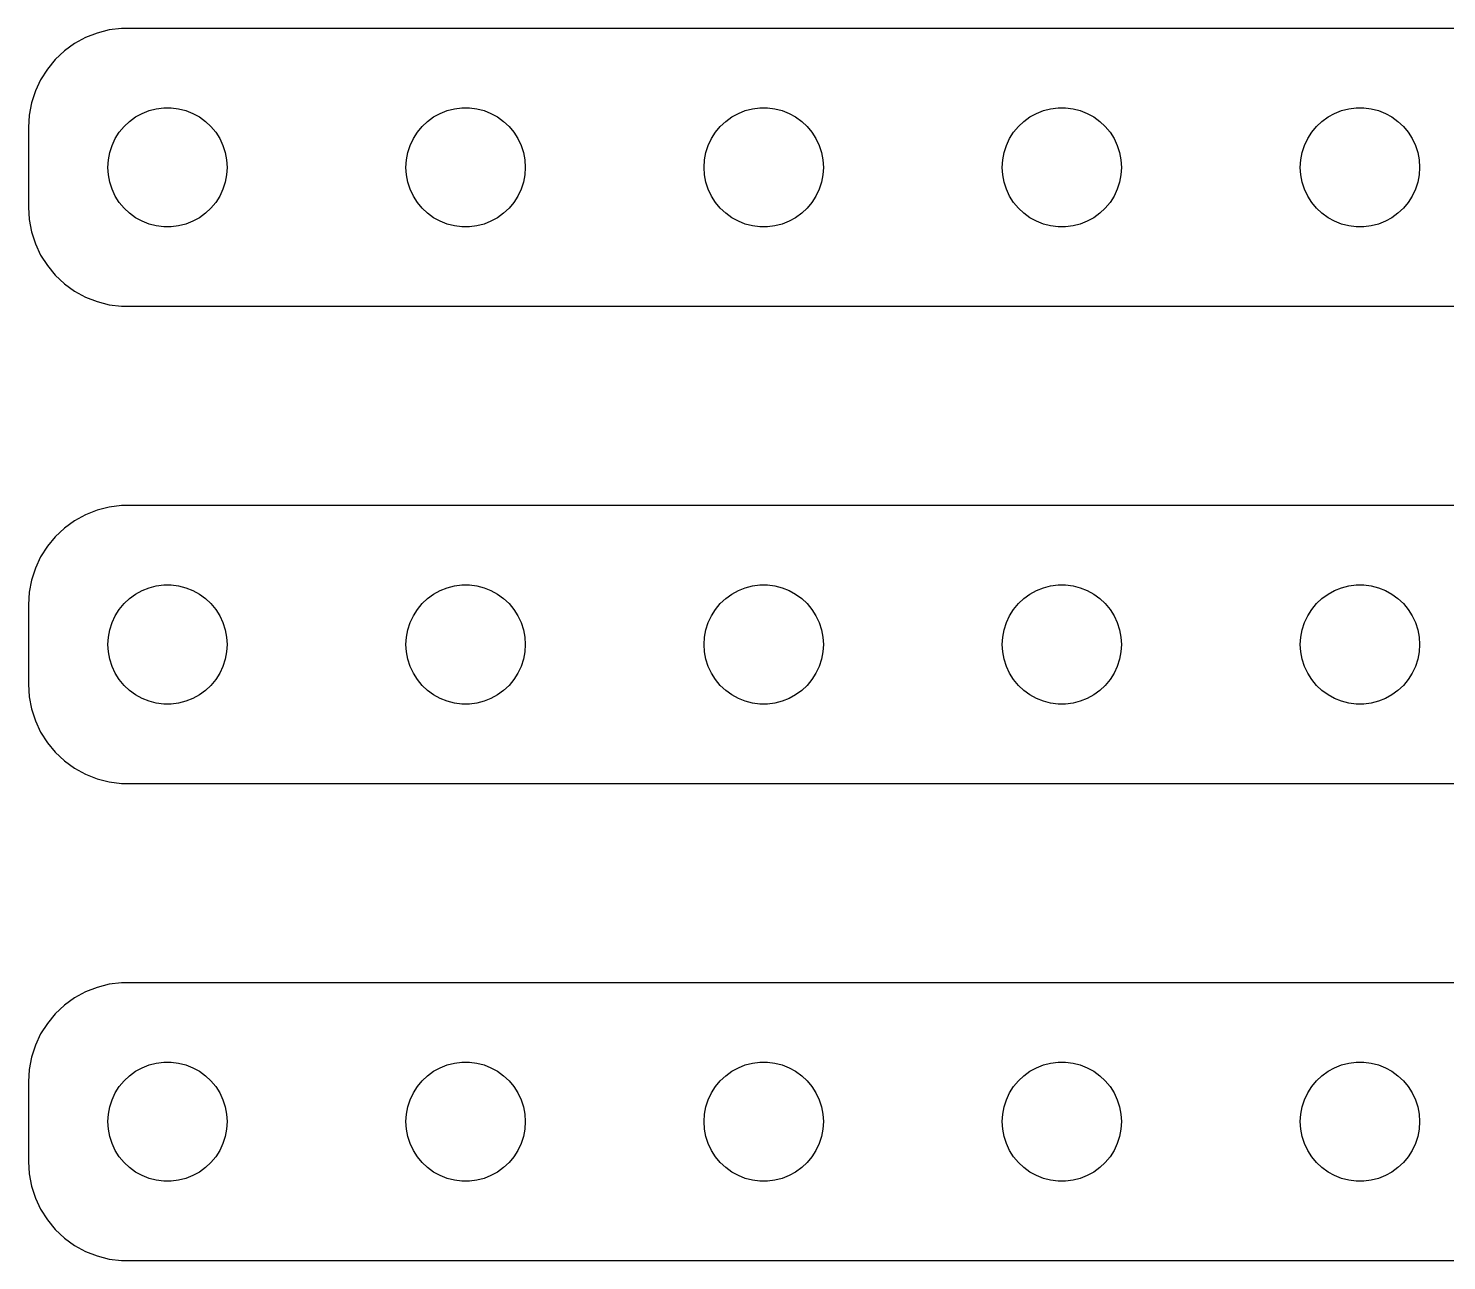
# Model space of a CAD drawing. Header units: metres. Extents: x -142 to 142, y 113 to 223.
# Drawn here: x -142 to -70.6, y 161 to 223 of the extents above; entities that cross this region are included whole.
import ezdxf

# ---------------------------------------------------------------- set-up
doc = ezdxf.new("R2010")
doc.units = ezdxf.units.M

msp = doc.modelspace()

# ---------------------------------------------------------------- linework, layer by layer
for p, q in [((-138.545, 222.755), (-139.129, 222.524)), ((-137.937, 222.911), (-138.545, 222.755)), ((-137.314, 222.99), (-137.937, 222.911)), ((137.314, 222.99), (-137.314, 222.99)), ((-139.679, 222.222), (-140.187, 221.853)), ((-139.129, 222.524), (-139.679, 222.222)), ((-140.645, 221.423), (-141.045, 220.939)), ((-140.187, 221.853), (-140.645, 221.423)), ((-141.045, 220.939), (-141.382, 220.409)), ((-141.649, 219.841), (-141.843, 219.243)), ((-141.382, 220.409), (-141.649, 219.841)), ((-141.843, 219.243), (-141.961, 218.627)), ((-141.961, 218.627), (-142, 218)), ((-136.912, 218.312), (-136.607, 218.533)), ((-136.607, 218.533), (-136.277, 218.714)), ((-136.277, 218.714), (-135.927, 218.853)), ((-135.927, 218.853), (-135.562, 218.947)), ((-135.562, 218.947), (-135.188, 218.994)), ((-135.188, 218.994), (-134.812, 218.994)), ((-134.812, 218.994), (-134.438, 218.947)), ((-134.438, 218.947), (-134.073, 218.853)), ((-134.073, 218.853), (-133.723, 218.714)), ((-133.723, 218.714), (-133.393, 218.533)), ((-133.393, 218.533), (-133.088, 218.312)), ((-121.912, 218.312), (-121.607, 218.533)), ((-121.607, 218.533), (-121.277, 218.714)), ((-121.277, 218.714), (-120.927, 218.853)), ((-120.927, 218.853), (-120.562, 218.947)), ((-120.562, 218.947), (-120.188, 218.994)), ((-120.188, 218.994), (-119.812, 218.994)), ((-119.812, 218.994), (-119.438, 218.947)), ((-119.438, 218.947), (-119.073, 218.853)), ((-119.073, 218.853), (-118.723, 218.714)), ((-118.723, 218.714), (-118.393, 218.533)), ((-118.393, 218.533), (-118.088, 218.312)), ((-106.912, 218.312), (-106.607, 218.533)), ((-106.607, 218.533), (-106.277, 218.714)), ((-106.277, 218.714), (-105.927, 218.853)), ((-105.927, 218.853), (-105.562, 218.947)), ((-105.562, 218.947), (-105.188, 218.994)), ((-105.188, 218.994), (-104.812, 218.994)), ((-104.812, 218.994), (-104.438, 218.947)), ((-104.438, 218.947), (-104.073, 218.853)), ((-104.073, 218.853), (-103.723, 218.714)), ((-103.723, 218.714), (-103.393, 218.533)), ((-103.393, 218.533), (-103.088, 218.312)), ((-91.9123, 218.312), (-91.6075, 218.533)), ((-91.6075, 218.533), (-91.2773, 218.714)), ((-91.2773, 218.714), (-90.927, 218.853)), ((-90.927, 218.853), (-90.5621, 218.947)), ((-90.5621, 218.947), (-90.1884, 218.994)), ((-90.1884, 218.994), (-89.8116, 218.994)), ((-89.8116, 218.994), (-89.4379, 218.947)), ((-89.4379, 218.947), (-89.073, 218.853)), ((-89.073, 218.853), (-88.7227, 218.714)), ((-88.7227, 218.714), (-88.3925, 218.533)), ((-88.3925, 218.533), (-88.0877, 218.312)), ((-76.9123, 218.312), (-76.6075, 218.533)), ((-76.6075, 218.533), (-76.2773, 218.714)), ((-76.2773, 218.714), (-75.927, 218.853)), ((-75.927, 218.853), (-75.5621, 218.947)), ((-75.5621, 218.947), (-75.1884, 218.994)), ((-75.1884, 218.994), (-74.8116, 218.994)), ((-74.8116, 218.994), (-74.4379, 218.947)), ((-74.4379, 218.947), (-74.073, 218.853)), ((-74.073, 218.853), (-73.7227, 218.714)), ((-73.7227, 218.714), (-73.3925, 218.533)), ((-73.3925, 218.533), (-73.0877, 218.312)), ((-142, 218), (-142, 214)), ((-137.629, 217.445), (-137.427, 217.763)), ((-137.427, 217.763), (-137.187, 218.054)), ((-137.187, 218.054), (-136.912, 218.312)), ((-133.088, 218.312), (-132.813, 218.054)), ((-132.813, 218.054), (-132.573, 217.763)), ((-132.573, 217.763), (-132.371, 217.445)), ((-122.629, 217.445), (-122.427, 217.763)), ((-122.427, 217.763), (-122.187, 218.054)), ((-122.187, 218.054), (-121.912, 218.312)), ((-118.088, 218.312), (-117.813, 218.054)), ((-117.813, 218.054), (-117.573, 217.763)), ((-117.573, 217.763), (-117.371, 217.445)), ((-107.629, 217.445), (-107.427, 217.763)), ((-107.427, 217.763), (-107.187, 218.054)), ((-107.187, 218.054), (-106.912, 218.312)), ((-103.088, 218.312), (-102.813, 218.054)), ((-102.813, 218.054), (-102.573, 217.763)), ((-102.573, 217.763), (-102.371, 217.445)), ((-92.6289, 217.445), (-92.427, 217.763)), ((-92.427, 217.763), (-92.1869, 218.054)), ((-92.1869, 218.054), (-91.9123, 218.312)), ((-88.0877, 218.312), (-87.8131, 218.054)), ((-87.8131, 218.054), (-87.573, 217.763)), ((-87.573, 217.763), (-87.3711, 217.445)), ((-77.6289, 217.445), (-77.427, 217.763)), ((-77.427, 217.763), (-77.1869, 218.054)), ((-77.1869, 218.054), (-76.9123, 218.312)), ((-73.0877, 218.312), (-72.8131, 218.054)), ((-72.8131, 218.054), (-72.573, 217.763)), ((-72.573, 217.763), (-72.3711, 217.445)), ((-137.906, 216.746), (-137.789, 217.104)), ((-137.789, 217.104), (-137.629, 217.445)), ((-132.371, 217.445), (-132.211, 217.104)), ((-132.211, 217.104), (-132.094, 216.746)), ((-122.906, 216.746), (-122.789, 217.104)), ((-122.789, 217.104), (-122.629, 217.445)), ((-117.371, 217.445), (-117.211, 217.104)), ((-117.211, 217.104), (-117.094, 216.746)), ((-107.906, 216.746), (-107.789, 217.104)), ((-107.789, 217.104), (-107.629, 217.445)), ((-102.371, 217.445), (-102.211, 217.104)), ((-102.211, 217.104), (-102.094, 216.746)), ((-92.9057, 216.746), (-92.7893, 217.104)), ((-92.7893, 217.104), (-92.6289, 217.445)), ((-87.3711, 217.445), (-87.2107, 217.104)), ((-87.2107, 217.104), (-87.0943, 216.746)), ((-77.9057, 216.746), (-77.7893, 217.104)), ((-77.7893, 217.104), (-77.6289, 217.445)), ((-72.3711, 217.445), (-72.2107, 217.104)), ((-72.2107, 217.104), (-72.0943, 216.746)), ((-138, 216), (-137.976, 216.376)), ((-137.976, 216.376), (-137.906, 216.746)), ((-132.094, 216.746), (-132.024, 216.376)), ((-132.024, 216.376), (-132, 216)), ((-123, 216), (-122.976, 216.376)), ((-122.976, 216.376), (-122.906, 216.746)), ((-117.094, 216.746), (-117.024, 216.376)), ((-117.024, 216.376), (-117, 216)), ((-108, 216), (-107.976, 216.376)), ((-107.976, 216.376), (-107.906, 216.746)), ((-102.094, 216.746), (-102.024, 216.376)), ((-102.024, 216.376), (-102, 216)), ((-93, 216), (-92.9763, 216.376)), ((-92.9763, 216.376), (-92.9057, 216.746)), ((-87.0943, 216.746), (-87.0237, 216.376)), ((-87.0237, 216.376), (-87, 216)), ((-78, 216), (-77.9763, 216.376)), ((-77.9763, 216.376), (-77.9057, 216.746)), ((-72.0943, 216.746), (-72.0237, 216.376)), ((-72.0237, 216.376), (-72, 216)), ((-137.976, 215.624), (-138, 216)), ((-137.906, 215.254), (-137.976, 215.624)), ((-132.024, 215.624), (-132.094, 215.254)), ((-132, 216), (-132.024, 215.624)), ((-122.976, 215.624), (-123, 216)), ((-122.906, 215.254), (-122.976, 215.624)), ((-117.024, 215.624), (-117.094, 215.254)), ((-117, 216), (-117.024, 215.624)), ((-107.976, 215.624), (-108, 216)), ((-107.906, 215.254), (-107.976, 215.624)), ((-102.024, 215.624), (-102.094, 215.254)), ((-102, 216), (-102.024, 215.624)), ((-92.9763, 215.624), (-93, 216)), ((-92.9057, 215.254), (-92.9763, 215.624)), ((-87.0237, 215.624), (-87.0943, 215.254)), ((-87, 216), (-87.0237, 215.624)), ((-77.9763, 215.624), (-78, 216)), ((-77.9057, 215.254), (-77.9763, 215.624)), ((-72.0237, 215.624), (-72.0943, 215.254)), ((-72, 216), (-72.0237, 215.624)), ((-137.789, 214.896), (-137.906, 215.254)), ((-137.629, 214.555), (-137.789, 214.896)), ((-132.211, 214.896), (-132.371, 214.555)), ((-132.094, 215.254), (-132.211, 214.896)), ((-122.789, 214.896), (-122.906, 215.254)), ((-122.629, 214.555), (-122.789, 214.896)), ((-117.211, 214.896), (-117.371, 214.555)), ((-117.094, 215.254), (-117.211, 214.896)), ((-107.789, 214.896), (-107.906, 215.254)), ((-107.629, 214.555), (-107.789, 214.896)), ((-102.211, 214.896), (-102.371, 214.555)), ((-102.094, 215.254), (-102.211, 214.896)), ((-92.7893, 214.896), (-92.9057, 215.254)), ((-92.6289, 214.555), (-92.7893, 214.896)), ((-87.2107, 214.896), (-87.3711, 214.555)), ((-87.0943, 215.254), (-87.2107, 214.896)), ((-77.7893, 214.896), (-77.9057, 215.254)), ((-77.6289, 214.555), (-77.7893, 214.896)), ((-72.2107, 214.896), (-72.3711, 214.555)), ((-72.0943, 215.254), (-72.2107, 214.896)), ((-137.427, 214.237), (-137.629, 214.555)), ((-137.187, 213.946), (-137.427, 214.237)), ((-132.573, 214.237), (-132.813, 213.946)), ((-132.371, 214.555), (-132.573, 214.237)), ((-122.427, 214.237), (-122.629, 214.555)), ((-122.187, 213.946), (-122.427, 214.237)), ((-117.573, 214.237), (-117.813, 213.946)), ((-117.371, 214.555), (-117.573, 214.237)), ((-107.427, 214.237), (-107.629, 214.555)), ((-107.187, 213.946), (-107.427, 214.237)), ((-102.573, 214.237), (-102.813, 213.946)), ((-102.371, 214.555), (-102.573, 214.237)), ((-92.427, 214.237), (-92.6289, 214.555)), ((-92.1869, 213.946), (-92.427, 214.237)), ((-87.573, 214.237), (-87.8131, 213.946)), ((-87.3711, 214.555), (-87.573, 214.237)), ((-77.427, 214.237), (-77.6289, 214.555)), ((-77.1869, 213.946), (-77.427, 214.237)), ((-72.573, 214.237), (-72.8131, 213.946)), ((-72.3711, 214.555), (-72.573, 214.237)), ((-142, 214), (-141.961, 213.373)), ((-141.961, 213.373), (-141.843, 212.757)), ((-136.912, 213.688), (-137.187, 213.946)), ((-136.607, 213.467), (-136.912, 213.688)), ((-136.277, 213.286), (-136.607, 213.467)), ((-133.393, 213.467), (-133.723, 213.286)), ((-133.088, 213.688), (-133.393, 213.467)), ((-132.813, 213.946), (-133.088, 213.688)), ((-121.912, 213.688), (-122.187, 213.946)), ((-121.607, 213.467), (-121.912, 213.688)), ((-121.277, 213.286), (-121.607, 213.467)), ((-118.393, 213.467), (-118.723, 213.286)), ((-118.088, 213.688), (-118.393, 213.467)), ((-117.813, 213.946), (-118.088, 213.688)), ((-106.912, 213.688), (-107.187, 213.946)), ((-106.607, 213.467), (-106.912, 213.688)), ((-106.277, 213.286), (-106.607, 213.467)), ((-103.393, 213.467), (-103.723, 213.286)), ((-103.088, 213.688), (-103.393, 213.467)), ((-102.813, 213.946), (-103.088, 213.688)), ((-91.9123, 213.688), (-92.1869, 213.946)), ((-91.6075, 213.467), (-91.9123, 213.688)), ((-91.2773, 213.286), (-91.6075, 213.467)), ((-88.3925, 213.467), (-88.7227, 213.286)), ((-88.0877, 213.688), (-88.3925, 213.467)), ((-87.8131, 213.946), (-88.0877, 213.688)), ((-76.9123, 213.688), (-77.1869, 213.946)), ((-76.6075, 213.467), (-76.9123, 213.688)), ((-76.2773, 213.286), (-76.6075, 213.467)), ((-73.3925, 213.467), (-73.7227, 213.286)), ((-73.0877, 213.688), (-73.3925, 213.467)), ((-72.8131, 213.946), (-73.0877, 213.688)), ((-141.843, 212.757), (-141.649, 212.159)), ((-135.927, 213.147), (-136.277, 213.286)), ((-135.562, 213.053), (-135.927, 213.147)), ((-135.188, 213.006), (-135.562, 213.053)), ((-134.812, 213.006), (-135.188, 213.006)), ((-134.438, 213.053), (-134.812, 213.006)), ((-134.073, 213.147), (-134.438, 213.053)), ((-133.723, 213.286), (-134.073, 213.147)), ((-120.927, 213.147), (-121.277, 213.286)), ((-120.562, 213.053), (-120.927, 213.147)), ((-120.188, 213.006), (-120.562, 213.053)), ((-119.812, 213.006), (-120.188, 213.006)), ((-119.438, 213.053), (-119.812, 213.006)), ((-119.073, 213.147), (-119.438, 213.053)), ((-118.723, 213.286), (-119.073, 213.147)), ((-105.927, 213.147), (-106.277, 213.286)), ((-105.562, 213.053), (-105.927, 213.147)), ((-105.188, 213.006), (-105.562, 213.053)), ((-104.812, 213.006), (-105.188, 213.006)), ((-104.438, 213.053), (-104.812, 213.006)), ((-104.073, 213.147), (-104.438, 213.053)), ((-103.723, 213.286), (-104.073, 213.147)), ((-90.927, 213.147), (-91.2773, 213.286)), ((-90.5621, 213.053), (-90.927, 213.147)), ((-90.1884, 213.006), (-90.5621, 213.053)), ((-89.8116, 213.006), (-90.1884, 213.006)), ((-89.4379, 213.053), (-89.8116, 213.006)), ((-89.073, 213.147), (-89.4379, 213.053)), ((-88.7227, 213.286), (-89.073, 213.147)), ((-75.927, 213.147), (-76.2773, 213.286)), ((-75.5621, 213.053), (-75.927, 213.147)), ((-75.1884, 213.006), (-75.5621, 213.053)), ((-74.8116, 213.006), (-75.1884, 213.006)), ((-74.4379, 213.053), (-74.8116, 213.006)), ((-74.073, 213.147), (-74.4379, 213.053)), ((-73.7227, 213.286), (-74.073, 213.147)), ((-141.649, 212.159), (-141.382, 211.591)), ((-141.382, 211.591), (-141.045, 211.061)), ((-141.045, 211.061), (-140.645, 210.577)), ((-140.645, 210.577), (-140.187, 210.147)), ((-140.187, 210.147), (-139.679, 209.778)), ((-139.679, 209.778), (-139.129, 209.476)), ((-139.129, 209.476), (-138.545, 209.245)), ((-138.545, 209.245), (-137.937, 209.089)), ((-137.937, 209.089), (-137.314, 209.01)), ((-137.314, 209.01), (137.314, 209.01)), ((-139.129, 198.524), (-139.679, 198.222)), ((-138.545, 198.755), (-139.129, 198.524)), ((-137.937, 198.911), (-138.545, 198.755)), ((-137.314, 198.99), (-137.937, 198.911)), ((137.314, 198.99), (-137.314, 198.99)), ((-140.187, 197.853), (-140.645, 197.423)), ((-139.679, 198.222), (-140.187, 197.853)), ((-140.645, 197.423), (-141.045, 196.939)), ((-141.382, 196.409), (-141.649, 195.841)), ((-141.045, 196.939), (-141.382, 196.409)), ((-141.649, 195.841), (-141.843, 195.243)), ((-141.843, 195.243), (-141.961, 194.627)), ((-136.277, 194.714), (-135.927, 194.853)), ((-135.927, 194.853), (-135.562, 194.947)), ((-135.562, 194.947), (-135.188, 194.994)), ((-135.188, 194.994), (-134.812, 194.994)), ((-134.812, 194.994), (-134.438, 194.947)), ((-134.438, 194.947), (-134.073, 194.853)), ((-134.073, 194.853), (-133.723, 194.714)), ((-121.277, 194.714), (-120.927, 194.853)), ((-120.927, 194.853), (-120.562, 194.947)), ((-120.562, 194.947), (-120.188, 194.994)), ((-120.188, 194.994), (-119.812, 194.994)), ((-119.812, 194.994), (-119.438, 194.947)), ((-119.438, 194.947), (-119.073, 194.853)), ((-119.073, 194.853), (-118.723, 194.714)), ((-106.277, 194.714), (-105.927, 194.853)), ((-105.927, 194.853), (-105.562, 194.947)), ((-105.562, 194.947), (-105.188, 194.994)), ((-105.188, 194.994), (-104.812, 194.994)), ((-104.812, 194.994), (-104.438, 194.947)), ((-104.438, 194.947), (-104.073, 194.853)), ((-104.073, 194.853), (-103.723, 194.714)), ((-91.2773, 194.714), (-90.927, 194.853)), ((-90.927, 194.853), (-90.5621, 194.947)), ((-90.5621, 194.947), (-90.1884, 194.994)), ((-90.1884, 194.994), (-89.8116, 194.994)), ((-89.8116, 194.994), (-89.4379, 194.947)), ((-89.4379, 194.947), (-89.073, 194.853)), ((-89.073, 194.853), (-88.7227, 194.714)), ((-76.2773, 194.714), (-75.927, 194.853)), ((-75.927, 194.853), (-75.5621, 194.947)), ((-75.5621, 194.947), (-75.1884, 194.994)), ((-75.1884, 194.994), (-74.8116, 194.994)), ((-74.8116, 194.994), (-74.4379, 194.947)), ((-74.4379, 194.947), (-74.073, 194.853)), ((-74.073, 194.853), (-73.7227, 194.714)), ((-141.961, 194.627), (-142, 194)), ((-137.187, 194.054), (-136.912, 194.312)), ((-136.912, 194.312), (-136.607, 194.533)), ((-136.607, 194.533), (-136.277, 194.714)), ((-133.723, 194.714), (-133.393, 194.533)), ((-133.393, 194.533), (-133.088, 194.312)), ((-133.088, 194.312), (-132.813, 194.054)), ((-122.187, 194.054), (-121.912, 194.312)), ((-121.912, 194.312), (-121.607, 194.533)), ((-121.607, 194.533), (-121.277, 194.714)), ((-118.723, 194.714), (-118.393, 194.533)), ((-118.393, 194.533), (-118.088, 194.312)), ((-118.088, 194.312), (-117.813, 194.054)), ((-107.187, 194.054), (-106.912, 194.312)), ((-106.912, 194.312), (-106.607, 194.533)), ((-106.607, 194.533), (-106.277, 194.714)), ((-103.723, 194.714), (-103.393, 194.533)), ((-103.393, 194.533), (-103.088, 194.312)), ((-103.088, 194.312), (-102.813, 194.054)), ((-92.1869, 194.054), (-91.9123, 194.312)), ((-91.9123, 194.312), (-91.6075, 194.533)), ((-91.6075, 194.533), (-91.2773, 194.714)), ((-88.7227, 194.714), (-88.3925, 194.533)), ((-88.3925, 194.533), (-88.0877, 194.312)), ((-88.0877, 194.312), (-87.8131, 194.054)), ((-77.1869, 194.054), (-76.9123, 194.312)), ((-76.9123, 194.312), (-76.6075, 194.533)), ((-76.6075, 194.533), (-76.2773, 194.714)), ((-73.7227, 194.714), (-73.3925, 194.533)), ((-73.3925, 194.533), (-73.0877, 194.312)), ((-73.0877, 194.312), (-72.8131, 194.054)), ((-142, 194), (-142, 190)), ((-137.789, 193.104), (-137.629, 193.445)), ((-137.629, 193.445), (-137.427, 193.763)), ((-137.427, 193.763), (-137.187, 194.054)), ((-132.813, 194.054), (-132.573, 193.763)), ((-132.573, 193.763), (-132.371, 193.445)), ((-132.371, 193.445), (-132.211, 193.104)), ((-122.789, 193.104), (-122.629, 193.445)), ((-122.629, 193.445), (-122.427, 193.763)), ((-122.427, 193.763), (-122.187, 194.054)), ((-117.813, 194.054), (-117.573, 193.763)), ((-117.573, 193.763), (-117.371, 193.445)), ((-117.371, 193.445), (-117.211, 193.104)), ((-107.789, 193.104), (-107.629, 193.445)), ((-107.629, 193.445), (-107.427, 193.763)), ((-107.427, 193.763), (-107.187, 194.054)), ((-102.813, 194.054), (-102.573, 193.763)), ((-102.573, 193.763), (-102.371, 193.445)), ((-102.371, 193.445), (-102.211, 193.104)), ((-92.7893, 193.104), (-92.6289, 193.445)), ((-92.6289, 193.445), (-92.427, 193.763)), ((-92.427, 193.763), (-92.1869, 194.054)), ((-87.8131, 194.054), (-87.573, 193.763)), ((-87.573, 193.763), (-87.3711, 193.445)), ((-87.3711, 193.445), (-87.2107, 193.104)), ((-77.7893, 193.104), (-77.6289, 193.445)), ((-77.6289, 193.445), (-77.427, 193.763)), ((-77.427, 193.763), (-77.1869, 194.054)), ((-72.8131, 194.054), (-72.573, 193.763)), ((-72.573, 193.763), (-72.3711, 193.445)), ((-72.3711, 193.445), (-72.2107, 193.104)), ((-137.976, 192.376), (-137.906, 192.746)), ((-137.906, 192.746), (-137.789, 193.104)), ((-132.211, 193.104), (-132.094, 192.746)), ((-132.094, 192.746), (-132.024, 192.376)), ((-122.976, 192.376), (-122.906, 192.746)), ((-122.906, 192.746), (-122.789, 193.104)), ((-117.211, 193.104), (-117.094, 192.746)), ((-117.094, 192.746), (-117.024, 192.376)), ((-107.976, 192.376), (-107.906, 192.746)), ((-107.906, 192.746), (-107.789, 193.104)), ((-102.211, 193.104), (-102.094, 192.746)), ((-102.094, 192.746), (-102.024, 192.376)), ((-92.9763, 192.376), (-92.9057, 192.746)), ((-92.9057, 192.746), (-92.7893, 193.104)), ((-87.2107, 193.104), (-87.0943, 192.746)), ((-87.0943, 192.746), (-87.0237, 192.376)), ((-77.9763, 192.376), (-77.9057, 192.746)), ((-77.9057, 192.746), (-77.7893, 193.104)), ((-72.2107, 193.104), (-72.0943, 192.746)), ((-72.0943, 192.746), (-72.0237, 192.376)), ((-138, 192), (-137.976, 192.376)), ((-137.976, 191.624), (-138, 192)), ((-132.024, 192.376), (-132, 192)), ((-132, 192), (-132.024, 191.624)), ((-123, 192), (-122.976, 192.376)), ((-122.976, 191.624), (-123, 192)), ((-117.024, 192.376), (-117, 192)), ((-117, 192), (-117.024, 191.624)), ((-108, 192), (-107.976, 192.376)), ((-107.976, 191.624), (-108, 192)), ((-102.024, 192.376), (-102, 192)), ((-102, 192), (-102.024, 191.624)), ((-93, 192), (-92.9763, 192.376)), ((-92.9763, 191.624), (-93, 192)), ((-87.0237, 192.376), (-87, 192)), ((-87, 192), (-87.0237, 191.624)), ((-78, 192), (-77.9763, 192.376)), ((-77.9763, 191.624), (-78, 192)), ((-72.0237, 192.376), (-72, 192)), ((-72, 192), (-72.0237, 191.624)), ((-137.906, 191.254), (-137.976, 191.624)), ((-137.789, 190.896), (-137.906, 191.254)), ((-132.094, 191.254), (-132.211, 190.896)), ((-132.024, 191.624), (-132.094, 191.254)), ((-122.906, 191.254), (-122.976, 191.624)), ((-122.789, 190.896), (-122.906, 191.254)), ((-117.094, 191.254), (-117.211, 190.896)), ((-117.024, 191.624), (-117.094, 191.254)), ((-107.906, 191.254), (-107.976, 191.624)), ((-107.789, 190.896), (-107.906, 191.254)), ((-102.094, 191.254), (-102.211, 190.896)), ((-102.024, 191.624), (-102.094, 191.254)), ((-92.9057, 191.254), (-92.9763, 191.624)), ((-92.7893, 190.896), (-92.9057, 191.254)), ((-87.0943, 191.254), (-87.2107, 190.896)), ((-87.0237, 191.624), (-87.0943, 191.254)), ((-77.9057, 191.254), (-77.9763, 191.624)), ((-77.7893, 190.896), (-77.9057, 191.254)), ((-72.0943, 191.254), (-72.2107, 190.896)), ((-72.0237, 191.624), (-72.0943, 191.254)), ((-137.629, 190.555), (-137.789, 190.896)), ((-137.427, 190.237), (-137.629, 190.555)), ((-132.371, 190.555), (-132.573, 190.237)), ((-132.211, 190.896), (-132.371, 190.555)), ((-122.629, 190.555), (-122.789, 190.896)), ((-122.427, 190.237), (-122.629, 190.555)), ((-117.371, 190.555), (-117.573, 190.237)), ((-117.211, 190.896), (-117.371, 190.555)), ((-107.629, 190.555), (-107.789, 190.896)), ((-107.427, 190.237), (-107.629, 190.555)), ((-102.371, 190.555), (-102.573, 190.237)), ((-102.211, 190.896), (-102.371, 190.555)), ((-92.6289, 190.555), (-92.7893, 190.896)), ((-92.427, 190.237), (-92.6289, 190.555)), ((-87.3711, 190.555), (-87.573, 190.237)), ((-87.2107, 190.896), (-87.3711, 190.555)), ((-77.6289, 190.555), (-77.7893, 190.896)), ((-77.427, 190.237), (-77.6289, 190.555)), ((-72.3711, 190.555), (-72.573, 190.237)), ((-72.2107, 190.896), (-72.3711, 190.555)), ((-142, 190), (-141.961, 189.373)), ((-137.187, 189.946), (-137.427, 190.237)), ((-136.912, 189.688), (-137.187, 189.946)), ((-132.813, 189.946), (-133.088, 189.688)), ((-132.573, 190.237), (-132.813, 189.946)), ((-122.187, 189.946), (-122.427, 190.237)), ((-121.912, 189.688), (-122.187, 189.946)), ((-117.813, 189.946), (-118.088, 189.688)), ((-117.573, 190.237), (-117.813, 189.946)), ((-107.187, 189.946), (-107.427, 190.237)), ((-106.912, 189.688), (-107.187, 189.946)), ((-102.813, 189.946), (-103.088, 189.688)), ((-102.573, 190.237), (-102.813, 189.946)), ((-92.1869, 189.946), (-92.427, 190.237)), ((-91.9123, 189.688), (-92.1869, 189.946)), ((-87.8131, 189.946), (-88.0877, 189.688)), ((-87.573, 190.237), (-87.8131, 189.946)), ((-77.1869, 189.946), (-77.427, 190.237)), ((-76.9123, 189.688), (-77.1869, 189.946)), ((-72.8131, 189.946), (-73.0877, 189.688)), ((-72.573, 190.237), (-72.8131, 189.946)), ((-141.961, 189.373), (-141.843, 188.757)), ((-136.607, 189.467), (-136.912, 189.688)), ((-136.277, 189.286), (-136.607, 189.467)), ((-135.927, 189.147), (-136.277, 189.286)), ((-135.562, 189.053), (-135.927, 189.147)), ((-134.073, 189.147), (-134.438, 189.053)), ((-133.723, 189.286), (-134.073, 189.147)), ((-133.393, 189.467), (-133.723, 189.286)), ((-133.088, 189.688), (-133.393, 189.467)), ((-121.607, 189.467), (-121.912, 189.688)), ((-121.277, 189.286), (-121.607, 189.467)), ((-120.927, 189.147), (-121.277, 189.286)), ((-120.562, 189.053), (-120.927, 189.147)), ((-119.073, 189.147), (-119.438, 189.053)), ((-118.723, 189.286), (-119.073, 189.147)), ((-118.393, 189.467), (-118.723, 189.286)), ((-118.088, 189.688), (-118.393, 189.467)), ((-106.607, 189.467), (-106.912, 189.688)), ((-106.277, 189.286), (-106.607, 189.467)), ((-105.927, 189.147), (-106.277, 189.286)), ((-105.562, 189.053), (-105.927, 189.147)), ((-104.073, 189.147), (-104.438, 189.053)), ((-103.723, 189.286), (-104.073, 189.147)), ((-103.393, 189.467), (-103.723, 189.286)), ((-103.088, 189.688), (-103.393, 189.467)), ((-91.6075, 189.467), (-91.9123, 189.688)), ((-91.2773, 189.286), (-91.6075, 189.467)), ((-90.927, 189.147), (-91.2773, 189.286)), ((-90.5621, 189.053), (-90.927, 189.147)), ((-89.073, 189.147), (-89.4379, 189.053)), ((-88.7227, 189.286), (-89.073, 189.147)), ((-88.3925, 189.467), (-88.7227, 189.286)), ((-88.0877, 189.688), (-88.3925, 189.467)), ((-76.6075, 189.467), (-76.9123, 189.688)), ((-76.2773, 189.286), (-76.6075, 189.467)), ((-75.927, 189.147), (-76.2773, 189.286)), ((-75.5621, 189.053), (-75.927, 189.147)), ((-74.073, 189.147), (-74.4379, 189.053)), ((-73.7227, 189.286), (-74.073, 189.147)), ((-73.3925, 189.467), (-73.7227, 189.286)), ((-73.0877, 189.688), (-73.3925, 189.467)), ((-141.843, 188.757), (-141.649, 188.159)), ((-135.188, 189.006), (-135.562, 189.053)), ((-134.812, 189.006), (-135.188, 189.006)), ((-134.438, 189.053), (-134.812, 189.006)), ((-120.188, 189.006), (-120.562, 189.053)), ((-119.812, 189.006), (-120.188, 189.006)), ((-119.438, 189.053), (-119.812, 189.006)), ((-105.188, 189.006), (-105.562, 189.053)), ((-104.812, 189.006), (-105.188, 189.006)), ((-104.438, 189.053), (-104.812, 189.006)), ((-90.1884, 189.006), (-90.5621, 189.053)), ((-89.8116, 189.006), (-90.1884, 189.006)), ((-89.4379, 189.053), (-89.8116, 189.006)), ((-75.1884, 189.006), (-75.5621, 189.053)), ((-74.8116, 189.006), (-75.1884, 189.006)), ((-74.4379, 189.053), (-74.8116, 189.006)), ((-141.649, 188.159), (-141.382, 187.591)), ((-141.382, 187.591), (-141.045, 187.061)), ((-141.045, 187.061), (-140.645, 186.577)), ((-140.645, 186.577), (-140.187, 186.147)), ((-140.187, 186.147), (-139.679, 185.778)), ((-139.679, 185.778), (-139.129, 185.476)), ((-139.129, 185.476), (-138.545, 185.245)), ((-138.545, 185.245), (-137.937, 185.089)), ((-137.937, 185.089), (-137.314, 185.01)), ((-137.314, 185.01), (137.314, 185.01)), ((-137.937, 174.911), (-138.545, 174.755)), ((-137.314, 174.99), (-137.937, 174.911)), ((137.314, 174.99), (-137.314, 174.99)), ((-139.679, 174.222), (-140.187, 173.853)), ((-139.129, 174.524), (-139.679, 174.222)), ((-138.545, 174.755), (-139.129, 174.524)), ((-140.645, 173.423), (-141.045, 172.939)), ((-140.187, 173.853), (-140.645, 173.423)), ((-141.045, 172.939), (-141.382, 172.409)), ((-141.382, 172.409), (-141.649, 171.841)), ((-141.649, 171.841), (-141.843, 171.243)), ((-141.961, 170.627), (-142, 170)), ((-141.843, 171.243), (-141.961, 170.627)), ((-136.607, 170.533), (-136.277, 170.714)), ((-136.277, 170.714), (-135.927, 170.853)), ((-135.927, 170.853), (-135.562, 170.947)), ((-135.562, 170.947), (-135.188, 170.994)), ((-135.188, 170.994), (-134.812, 170.994)), ((-134.812, 170.994), (-134.438, 170.947)), ((-134.438, 170.947), (-134.073, 170.853)), ((-134.073, 170.853), (-133.723, 170.714)), ((-133.723, 170.714), (-133.393, 170.533)), ((-121.607, 170.533), (-121.277, 170.714)), ((-121.277, 170.714), (-120.927, 170.853)), ((-120.927, 170.853), (-120.562, 170.947)), ((-120.562, 170.947), (-120.188, 170.994)), ((-120.188, 170.994), (-119.812, 170.994)), ((-119.812, 170.994), (-119.438, 170.947)), ((-119.438, 170.947), (-119.073, 170.853)), ((-119.073, 170.853), (-118.723, 170.714)), ((-118.723, 170.714), (-118.393, 170.533)), ((-106.607, 170.533), (-106.277, 170.714)), ((-106.277, 170.714), (-105.927, 170.853)), ((-105.927, 170.853), (-105.562, 170.947)), ((-105.562, 170.947), (-105.188, 170.994)), ((-105.188, 170.994), (-104.812, 170.994)), ((-104.812, 170.994), (-104.438, 170.947)), ((-104.438, 170.947), (-104.073, 170.853)), ((-104.073, 170.853), (-103.723, 170.714)), ((-103.723, 170.714), (-103.393, 170.533)), ((-91.6075, 170.533), (-91.2773, 170.714)), ((-91.2773, 170.714), (-90.927, 170.853)), ((-90.927, 170.853), (-90.5621, 170.947)), ((-90.5621, 170.947), (-90.1884, 170.994)), ((-90.1884, 170.994), (-89.8116, 170.994)), ((-89.8116, 170.994), (-89.4379, 170.947)), ((-89.4379, 170.947), (-89.073, 170.853)), ((-89.073, 170.853), (-88.7227, 170.714)), ((-88.7227, 170.714), (-88.3925, 170.533)), ((-76.6075, 170.533), (-76.2773, 170.714)), ((-76.2773, 170.714), (-75.927, 170.853)), ((-75.927, 170.853), (-75.5621, 170.947)), ((-75.5621, 170.947), (-75.1884, 170.994)), ((-75.1884, 170.994), (-74.8116, 170.994)), ((-74.8116, 170.994), (-74.4379, 170.947)), ((-74.4379, 170.947), (-74.073, 170.853)), ((-74.073, 170.853), (-73.7227, 170.714)), ((-73.7227, 170.714), (-73.3925, 170.533)), ((-142, 170), (-142, 166)), ((-137.427, 169.763), (-137.187, 170.054)), ((-137.187, 170.054), (-136.912, 170.312)), ((-136.912, 170.312), (-136.607, 170.533)), ((-133.393, 170.533), (-133.088, 170.312)), ((-133.088, 170.312), (-132.813, 170.054)), ((-132.813, 170.054), (-132.573, 169.763)), ((-122.427, 169.763), (-122.187, 170.054)), ((-122.187, 170.054), (-121.912, 170.312)), ((-121.912, 170.312), (-121.607, 170.533)), ((-118.393, 170.533), (-118.088, 170.312)), ((-118.088, 170.312), (-117.813, 170.054)), ((-117.813, 170.054), (-117.573, 169.763)), ((-107.427, 169.763), (-107.187, 170.054)), ((-107.187, 170.054), (-106.912, 170.312)), ((-106.912, 170.312), (-106.607, 170.533)), ((-103.393, 170.533), (-103.088, 170.312)), ((-103.088, 170.312), (-102.813, 170.054)), ((-102.813, 170.054), (-102.573, 169.763)), ((-92.427, 169.763), (-92.1869, 170.054)), ((-92.1869, 170.054), (-91.9123, 170.312)), ((-91.9123, 170.312), (-91.6075, 170.533)), ((-88.3925, 170.533), (-88.0877, 170.312)), ((-88.0877, 170.312), (-87.8131, 170.054)), ((-87.8131, 170.054), (-87.573, 169.763)), ((-77.427, 169.763), (-77.1869, 170.054)), ((-77.1869, 170.054), (-76.9123, 170.312)), ((-76.9123, 170.312), (-76.6075, 170.533)), ((-73.3925, 170.533), (-73.0877, 170.312)), ((-73.0877, 170.312), (-72.8131, 170.054)), ((-72.8131, 170.054), (-72.573, 169.763)), ((-137.789, 169.104), (-137.629, 169.445)), ((-137.629, 169.445), (-137.427, 169.763)), ((-132.573, 169.763), (-132.371, 169.445)), ((-132.371, 169.445), (-132.211, 169.104)), ((-122.789, 169.104), (-122.629, 169.445)), ((-122.629, 169.445), (-122.427, 169.763)), ((-117.573, 169.763), (-117.371, 169.445)), ((-117.371, 169.445), (-117.211, 169.104)), ((-107.789, 169.104), (-107.629, 169.445)), ((-107.629, 169.445), (-107.427, 169.763)), ((-102.573, 169.763), (-102.371, 169.445)), ((-102.371, 169.445), (-102.211, 169.104)), ((-92.7893, 169.104), (-92.6289, 169.445)), ((-92.6289, 169.445), (-92.427, 169.763)), ((-87.573, 169.763), (-87.3711, 169.445)), ((-87.3711, 169.445), (-87.2107, 169.104)), ((-77.7893, 169.104), (-77.6289, 169.445)), ((-77.6289, 169.445), (-77.427, 169.763)), ((-72.573, 169.763), (-72.3711, 169.445)), ((-72.3711, 169.445), (-72.2107, 169.104)), ((-137.976, 168.376), (-137.906, 168.746)), ((-137.906, 168.746), (-137.789, 169.104)), ((-132.211, 169.104), (-132.094, 168.746)), ((-132.094, 168.746), (-132.024, 168.376)), ((-122.976, 168.376), (-122.906, 168.746)), ((-122.906, 168.746), (-122.789, 169.104)), ((-117.211, 169.104), (-117.094, 168.746)), ((-117.094, 168.746), (-117.024, 168.376)), ((-107.976, 168.376), (-107.906, 168.746)), ((-107.906, 168.746), (-107.789, 169.104)), ((-102.211, 169.104), (-102.094, 168.746)), ((-102.094, 168.746), (-102.024, 168.376)), ((-92.9763, 168.376), (-92.9057, 168.746)), ((-92.9057, 168.746), (-92.7893, 169.104)), ((-87.2107, 169.104), (-87.0943, 168.746)), ((-87.0943, 168.746), (-87.0237, 168.376)), ((-77.9763, 168.376), (-77.9057, 168.746)), ((-77.9057, 168.746), (-77.7893, 169.104)), ((-72.2107, 169.104), (-72.0943, 168.746)), ((-72.0943, 168.746), (-72.0237, 168.376)), ((-138, 168), (-137.976, 168.376)), ((-137.976, 167.624), (-138, 168)), ((-132.024, 168.376), (-132, 168)), ((-132, 168), (-132.024, 167.624)), ((-123, 168), (-122.976, 168.376)), ((-122.976, 167.624), (-123, 168)), ((-117.024, 168.376), (-117, 168)), ((-117, 168), (-117.024, 167.624)), ((-108, 168), (-107.976, 168.376)), ((-107.976, 167.624), (-108, 168)), ((-102.024, 168.376), (-102, 168)), ((-102, 168), (-102.024, 167.624)), ((-93, 168), (-92.9763, 168.376)), ((-92.9763, 167.624), (-93, 168)), ((-87.0237, 168.376), (-87, 168)), ((-87, 168), (-87.0237, 167.624)), ((-78, 168), (-77.9763, 168.376)), ((-77.9763, 167.624), (-78, 168)), ((-72.0237, 168.376), (-72, 168)), ((-72, 168), (-72.0237, 167.624)), ((-137.906, 167.254), (-137.976, 167.624)), ((-137.789, 166.896), (-137.906, 167.254)), ((-132.094, 167.254), (-132.211, 166.896)), ((-132.024, 167.624), (-132.094, 167.254)), ((-122.906, 167.254), (-122.976, 167.624)), ((-122.789, 166.896), (-122.906, 167.254)), ((-117.094, 167.254), (-117.211, 166.896)), ((-117.024, 167.624), (-117.094, 167.254)), ((-107.906, 167.254), (-107.976, 167.624)), ((-107.789, 166.896), (-107.906, 167.254)), ((-102.094, 167.254), (-102.211, 166.896)), ((-102.024, 167.624), (-102.094, 167.254)), ((-92.9057, 167.254), (-92.9763, 167.624)), ((-92.7893, 166.896), (-92.9057, 167.254)), ((-87.0943, 167.254), (-87.2107, 166.896)), ((-87.0237, 167.624), (-87.0943, 167.254)), ((-77.9057, 167.254), (-77.9763, 167.624)), ((-77.7893, 166.896), (-77.9057, 167.254)), ((-72.0943, 167.254), (-72.2107, 166.896)), ((-72.0237, 167.624), (-72.0943, 167.254)), ((-137.629, 166.555), (-137.789, 166.896)), ((-137.427, 166.237), (-137.629, 166.555)), ((-132.371, 166.555), (-132.573, 166.237)), ((-132.211, 166.896), (-132.371, 166.555)), ((-122.629, 166.555), (-122.789, 166.896)), ((-122.427, 166.237), (-122.629, 166.555)), ((-117.371, 166.555), (-117.573, 166.237)), ((-117.211, 166.896), (-117.371, 166.555)), ((-107.629, 166.555), (-107.789, 166.896)), ((-107.427, 166.237), (-107.629, 166.555)), ((-102.371, 166.555), (-102.573, 166.237)), ((-102.211, 166.896), (-102.371, 166.555)), ((-92.6289, 166.555), (-92.7893, 166.896)), ((-92.427, 166.237), (-92.6289, 166.555)), ((-87.3711, 166.555), (-87.573, 166.237)), ((-87.2107, 166.896), (-87.3711, 166.555)), ((-77.6289, 166.555), (-77.7893, 166.896)), ((-77.427, 166.237), (-77.6289, 166.555)), ((-72.3711, 166.555), (-72.573, 166.237)), ((-72.2107, 166.896), (-72.3711, 166.555)), ((-142, 166), (-141.961, 165.373)), ((-137.187, 165.946), (-137.427, 166.237)), ((-136.912, 165.688), (-137.187, 165.946)), ((-136.607, 165.467), (-136.912, 165.688)), ((-133.088, 165.688), (-133.393, 165.467)), ((-132.813, 165.946), (-133.088, 165.688)), ((-132.573, 166.237), (-132.813, 165.946)), ((-122.187, 165.946), (-122.427, 166.237)), ((-121.912, 165.688), (-122.187, 165.946)), ((-121.607, 165.467), (-121.912, 165.688)), ((-118.088, 165.688), (-118.393, 165.467)), ((-117.813, 165.946), (-118.088, 165.688)), ((-117.573, 166.237), (-117.813, 165.946)), ((-107.187, 165.946), (-107.427, 166.237)), ((-106.912, 165.688), (-107.187, 165.946)), ((-106.607, 165.467), (-106.912, 165.688)), ((-103.088, 165.688), (-103.393, 165.467)), ((-102.813, 165.946), (-103.088, 165.688)), ((-102.573, 166.237), (-102.813, 165.946)), ((-92.1869, 165.946), (-92.427, 166.237)), ((-91.9123, 165.688), (-92.1869, 165.946)), ((-91.6075, 165.467), (-91.9123, 165.688)), ((-88.0877, 165.688), (-88.3925, 165.467)), ((-87.8131, 165.946), (-88.0877, 165.688)), ((-87.573, 166.237), (-87.8131, 165.946)), ((-77.1869, 165.946), (-77.427, 166.237)), ((-76.9123, 165.688), (-77.1869, 165.946)), ((-76.6075, 165.467), (-76.9123, 165.688)), ((-73.0877, 165.688), (-73.3925, 165.467)), ((-72.8131, 165.946), (-73.0877, 165.688)), ((-72.573, 166.237), (-72.8131, 165.946)), ((-141.961, 165.373), (-141.843, 164.757)), ((-136.277, 165.286), (-136.607, 165.467)), ((-135.927, 165.147), (-136.277, 165.286)), ((-135.562, 165.053), (-135.927, 165.147)), ((-135.188, 165.006), (-135.562, 165.053)), ((-134.812, 165.006), (-135.188, 165.006)), ((-134.438, 165.053), (-134.812, 165.006)), ((-134.073, 165.147), (-134.438, 165.053)), ((-133.723, 165.286), (-134.073, 165.147)), ((-133.393, 165.467), (-133.723, 165.286)), ((-121.277, 165.286), (-121.607, 165.467)), ((-120.927, 165.147), (-121.277, 165.286)), ((-120.562, 165.053), (-120.927, 165.147)), ((-120.188, 165.006), (-120.562, 165.053)), ((-119.812, 165.006), (-120.188, 165.006)), ((-119.438, 165.053), (-119.812, 165.006)), ((-119.073, 165.147), (-119.438, 165.053)), ((-118.723, 165.286), (-119.073, 165.147)), ((-118.393, 165.467), (-118.723, 165.286)), ((-106.277, 165.286), (-106.607, 165.467)), ((-105.927, 165.147), (-106.277, 165.286)), ((-105.562, 165.053), (-105.927, 165.147)), ((-105.188, 165.006), (-105.562, 165.053)), ((-104.812, 165.006), (-105.188, 165.006)), ((-104.438, 165.053), (-104.812, 165.006)), ((-104.073, 165.147), (-104.438, 165.053)), ((-103.723, 165.286), (-104.073, 165.147)), ((-103.393, 165.467), (-103.723, 165.286)), ((-91.2773, 165.286), (-91.6075, 165.467)), ((-90.927, 165.147), (-91.2773, 165.286)), ((-90.5621, 165.053), (-90.927, 165.147)), ((-90.1884, 165.006), (-90.5621, 165.053)), ((-89.8116, 165.006), (-90.1884, 165.006)), ((-89.4379, 165.053), (-89.8116, 165.006)), ((-89.073, 165.147), (-89.4379, 165.053)), ((-88.7227, 165.286), (-89.073, 165.147)), ((-88.3925, 165.467), (-88.7227, 165.286)), ((-76.2773, 165.286), (-76.6075, 165.467)), ((-75.927, 165.147), (-76.2773, 165.286)), ((-75.5621, 165.053), (-75.927, 165.147)), ((-75.1884, 165.006), (-75.5621, 165.053)), ((-74.8116, 165.006), (-75.1884, 165.006)), ((-74.4379, 165.053), (-74.8116, 165.006)), ((-74.073, 165.147), (-74.4379, 165.053)), ((-73.7227, 165.286), (-74.073, 165.147)), ((-73.3925, 165.467), (-73.7227, 165.286)), ((-141.843, 164.757), (-141.649, 164.159)), ((-141.649, 164.159), (-141.382, 163.591)), ((-141.382, 163.591), (-141.045, 163.061)), ((-141.045, 163.061), (-140.645, 162.577)), ((-140.645, 162.577), (-140.187, 162.147)), ((-140.187, 162.147), (-139.679, 161.778)), ((-139.679, 161.778), (-139.129, 161.476)), ((-139.129, 161.476), (-138.545, 161.245)), ((-138.545, 161.245), (-137.937, 161.089)), ((-137.937, 161.089), (-137.314, 161.01)), ((-137.314, 161.01), (137.314, 161.01))]:
    msp.add_line(p, q)

doc.saveas('drawing.dxf')
